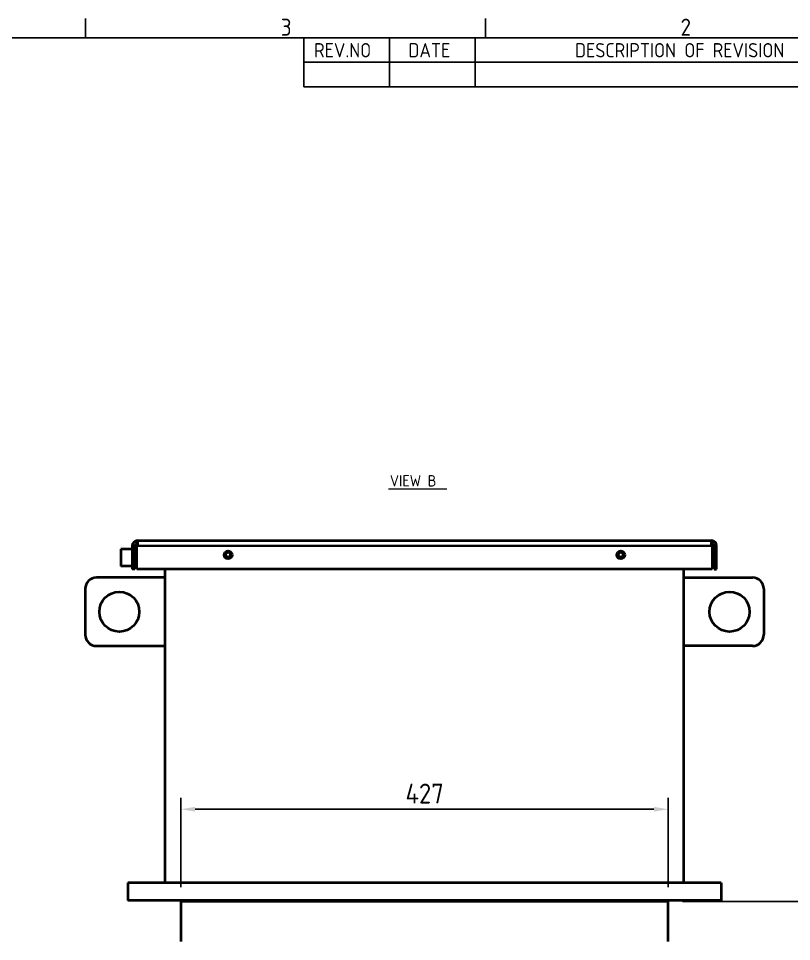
# Model space of a CAD drawing. Header units: millimetres. Extents: x 0 to 4205, y 0 to 2970.
# Drawn here: x 3095 to 3772, y 2078 to 2887 of the extents above; entities that cross this region are included whole.
import ezdxf

# ---------------------------------------------------------------- set-up
doc = ezdxf.new("R2010")
doc.units = ezdxf.units.MM
doc.header["$LTSCALE"] = 5
doc.layers.get('0').update_dxf_attribs({"color": 3, "lineweight": 25})
for name, color, linetype, lineweight in [('가시적인 것(ISO)', 3, 'Continuous', 40), ('가시적인 좁은 것(ISO)', 3, 'Continuous', 35), ('경계(ISO)', 7, 'Continuous', 25), ('기호(ISO)', 5, 'Continuous', 25), ('치수(ISO)', 2, 'Continuous', 25)]:
    doc.layers.add(name, color=color, linetype=linetype, lineweight=lineweight)
doc.styles.add('ISO Proportiona M2B', font='isocp.shx')
doc.styles.add('문자 텍스트_M2B', font='isocp.shx')
doc.styles.add('치수 텍스트_PSTEK_POSCO', font='isocp.shx')
doc.styles.add('텍스트 스타일512', font='isocp.shx')
doc.dimstyles.new('치수_PSTEK_POSCO', dxfattribs={"dimscale": 5, "dimtxt": 3.5, "dimasz": 2.5, "dimexe": 2, "dimexo": 2.5, "dimgap": 1, "dimtad": 1, "dimrnd": 1e-08, "dimdsep": 46, "dimtxsty": '치수 텍스트_PSTEK_POSCO', "dimcen": 0.09, "dimdle": 10, "dimclrd": 7, "dimclre": 7, "dimclrt": 2, "dimadec": 1, "dimazin": 2, "dimtfac": 1, "dimtmove": 0, "dimatfit": 3, "dimfxl": 0, "dimtolj": 1, "dimlwd": -1, "dimlwe": -1, "dimarcsym": 0})

# ---------------------------------------------------------------- blocks, each defined once
blk = doc.blocks.new('경계 Default Border')
at = {"layer": '경계(ISO)'}
for p, q in [((630.75, 574), (630.75, 577.4)), ((700.83, 574), (700.83, 577.4))]:
    blk.add_line(p, q, dxfattribs=at)
at = {"layer": '경계(ISO)', "flags": 128}
blk.add_lwpolyline([(20, 20), (20, 574), (821, 574), (821, 20), (20, 20)], dxfattribs=at)
at = {"layer": '경계(ISO)', "color": 2, "char_height": 3, "attachment_point": 7, "style": '문자 텍스트_M2B'}
for s, insert in [('3', (664.96, 574.37)), ('2', (735, 574.37))]:
    blk.add_mtext(s, dxfattribs=dict(at, insert=insert))
blk = doc.blocks.new('*D37')
at = {"layer": 'Defpoints', "color": 0, "transparency": 16777216}
for p in [(3664.14, 2113.12), (3841.73, 2113.12), (3664.14, 1693.12)]:
    blk.add_point(p, dxfattribs=at)
at = {"layer": '치수(ISO)', "color": 7, "transparency": 16777216}
for p, q in [((3676.64, 2113.12), (3851.73, 2113.12)), ((3841.73, 1705.62), (3841.73, 2100.62)), ((3676.64, 1693.12), (3851.73, 1693.12))]:
    blk.add_line(p, q, dxfattribs=at)
for points in [[(3839.65, 2100.62), (3843.81, 2100.62), (3841.73, 2113.12)], [(3839.65, 1705.62), (3843.81, 1705.62), (3841.73, 1693.12)]]:
    blk.add_solid(points, dxfattribs=at)
at = {"layer": '치수(ISO)', "color": 2, "transparency": 16777216, "insert": (3827.98, 1886.49), "char_height": 17.5, "attachment_point": 4, "rotation": 90, "style": '치수 텍스트_PSTEK_POSCO'}
blk.add_mtext('\\A1;420', dxfattribs=at)
blk = doc.blocks.new('*D42')
at = {"layer": 'Defpoints', "color": 0, "transparency": 16777216}
for p in [(3237.14, 2194.05), (3237.14, 2113.12), (3664.14, 2113.12)]:
    blk.add_point(p, dxfattribs=at)
at = {"layer": '치수(ISO)', "color": 7, "transparency": 16777216}
for p, q in [((3237.14, 2125.62), (3237.14, 2204.05)), ((3664.14, 2125.62), (3664.14, 2204.05)), ((3651.64, 2194.05), (3249.64, 2194.05))]:
    blk.add_line(p, q, dxfattribs=at)
for points in [[(3249.64, 2196.13), (3249.64, 2191.96), (3237.14, 2194.05)], [(3651.64, 2196.13), (3651.64, 2191.96), (3664.14, 2194.05)]]:
    blk.add_solid(points, dxfattribs=at)
at = {"layer": '치수(ISO)', "color": 2, "transparency": 16777216, "insert": (3434.02, 2207.8), "char_height": 17.5, "attachment_point": 4, "style": '치수 텍스트_PSTEK_POSCO'}
blk.add_mtext('\\A1;427', dxfattribs=at)

msp = doc.modelspace()

# ---------------------------------------------------------------- linework, layer by layer
at = {"layer": '가시적인 것(ISO)'}
for p, q in [((3198.643, 2427.119), (3198.643, 2424.819)), ((3199.243, 2427.119), (3198.643, 2427.119)), ((3199.243, 2429.419), (3199.243, 2424.819)), ((3199.243, 2429.419), (3702.043, 2429.419)), ((3702.043, 2424.819), (3702.043, 2429.419)), ((3702.643, 2427.119), (3702.043, 2427.119)), ((3702.643, 2427.119), (3702.643, 2424.819)), ((3184.643, 2421.919), (3184.643, 2406.919)), ((3194.643, 2421.919), (3184.643, 2421.919)), ((3196.943, 2424.819), (3194.643, 2424.819)), ((3194.643, 2424.819), (3194.643, 2404.419)), ((3196.943, 2424.819), (3196.943, 2404.419)), ((3198.57, 2404.419), (3198.57, 2424.819)), ((3198.57, 2424.819), (3199.243, 2424.819)), ((3702.043, 2424.819), (3702.717, 2424.819)), ((3702.717, 2424.819), (3702.717, 2404.419)), ((3704.343, 2424.819), (3704.343, 2404.419)), ((3704.343, 2424.819), (3706.643, 2424.819)), ((3706.643, 2404.419), (3706.643, 2424.819)), ((3194.643, 2406.919), (3184.643, 2406.919)), ((3196.943, 2404.419), (3194.643, 2404.419)), ((3702.717, 2404.419), (3198.57, 2404.419)), ((3223.343, 2129.419), (3223.343, 2404.419)), ((3677.943, 2129.419), (3677.943, 2404.419)), ((3704.343, 2404.419), (3706.643, 2404.419)), ((3223.343, 2397.119), (3163.343, 2397.119)), ((3677.943, 2397.119), (3737.943, 2397.119)), ((3153.343, 2387.119), (3153.343, 2347.119)), ((3747.943, 2387.119), (3747.943, 2347.119)), ((3163.343, 2337.119), (3223.343, 2337.119)), ((3737.943, 2337.119), (3677.943, 2337.119)), ((3710.643, 2129.419), (3190.643, 2129.419)), ((3190.643, 2129.419), (3190.643, 2114.119)), ((3710.643, 2129.419), (3710.643, 2114.119)), ((3710.643, 2114.119), (3190.643, 2114.119)), ((3237.143, 2113.119), (3237.143, 2078.119)), ((3664.143, 2113.119), (3237.143, 2113.119)), ((3295.643, 2114.119), (3295.643, 2113.119)), ((3340.643, 2113.119), (3340.643, 2114.119)), ((3560.643, 2113.119), (3560.643, 2114.119)), ((3605.643, 2114.119), (3605.643, 2113.119)), ((3664.143, 2078.119), (3664.143, 2113.119))]:
    msp.add_line(p, q, dxfattribs=at)
for centre, radius in [((3278.643, 2416.919), 3.5), ((3278.643, 2417.119), 2.067), ((3622.643, 2416.919), 3.5), ((3622.643, 2417.119), 2.067), ((3183.343, 2367.119), 17.5), ((3717.943, 2367.119), 17.5)]:
    msp.add_circle(centre, radius, dxfattribs=at)
for centre, radius, start, end in [((3199.243, 2424.819), 4.6, 90, 180), ((3199.243, 2424.819), 2.3, 105.121665, 180), ((3702.043, 2424.819), 4.6, 0, 90), ((3702.043, 2424.819), 2.3, 0, 74.878335), ((3163.343, 2387.119), 10, 90, 180), ((3737.943, 2387.119), 10, 0, 90), ((3163.343, 2347.119), 10, 180, 270), ((3737.943, 2347.119), 10, 270, 0)]:
    msp.add_arc(centre, radius, start, end, dxfattribs=at)
at = {"layer": '가시적인 좁은 것(ISO)'}
msp.add_line((3702.043, 2424.819), (3199.243, 2424.819), dxfattribs=at)
for centre in [(3278.643, 2417.119), (3622.643, 2417.119)]:
    msp.add_arc(centre, 2.5, 280, 190, dxfattribs=at)
at = {"layer": '기호(ISO)'}
for p, q in [((3345, 2870), (4105, 2870)), ((3345, 2870), (3345, 2848.6)), ((3420, 2870), (3420, 2848.6)), ((3495, 2870), (3495, 2848.6)), ((3345, 2848.6), (4105, 2848.6)), ((3345, 2848.6), (3345, 2827.2)), ((3420, 2848.6), (3420, 2827.2)), ((3495, 2848.6), (3495, 2827.2)), ((3345, 2827.2), (4105, 2827.2))]:
    msp.add_line(p, q, dxfattribs=at)
at = {"layer": '기호(ISO)', "color": 7, "lineweight": 18}
msp.add_line((3419.254, 2474.704), (3470.375, 2474.704), dxfattribs=at)

# ---------------------------------------------------------------- block references
at = {"xscale": 5, "yscale": 5, "zscale": 5}
msp.add_blockref('경계 Default Border', (0, 0), dxfattribs=at)

# ---------------------------------------------------------------- texts
at = {"layer": '기호(ISO)', "color": 2, "char_height": 12.5, "attachment_point": 7, "style": 'ISO Proportiona M2B'}
for s, insert in [('REV.NO', (3353.936, 2852.916)), ('DATE', (3436.571, 2852.916)), ('DESCRIPTION OF REVISION', (3582.535, 2852.916))]:
    msp.add_mtext(s, dxfattribs=dict(at, insert=insert))
at = {"layer": '기호(ISO)', "color": 7, "insert": (3420.302, 2476.859), "char_height": 10, "attachment_point": 7, "style": '텍스트 스타일512'}
msp.add_mtext('VIEW B ', dxfattribs=at)

# ---------------------------------------------------------------- dimensions: what is measured, and where the dimension line sits
at = {"layer": '치수(ISO)', "color": 7}
for base, p1, p2, angle, picture, middle in [((3237.143, 2194.046), (3664.143, 2113.119), (3237.143, 2113.119), 180, '*D42', (3450.643, 2194.046)), ((3841.73, 2113.119), (3664.143, 1693.119), (3664.143, 2113.119), 90, '*D37', (3841.73, 1903.119))]:
    dim = msp.add_linear_dim(base=base, p1=p1, p2=p2, angle=angle, dimstyle='치수_PSTEK_POSCO', override={"dimdec": 2, "dimtp": 0, "dimtm": 0, "dimtdec": 2, "dimtofl": 0, "dimatfit": 1}, dxfattribs=at)
    dim.commit()
    dim.dimension.update_dxf_attribs({"geometry": picture, "text_midpoint": middle, "dimtype": 160})

doc.saveas('drawing.dxf')
